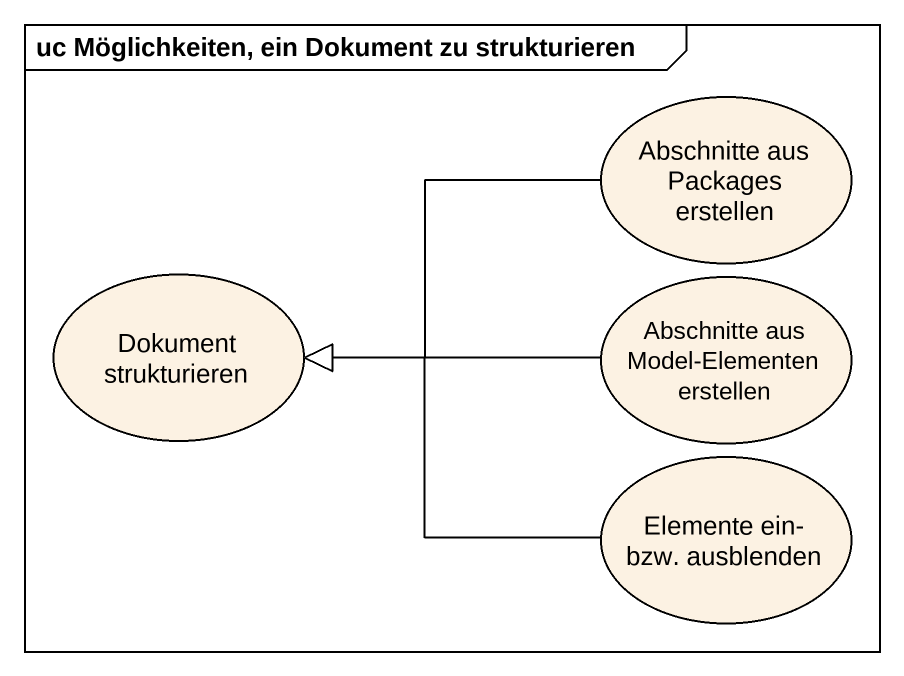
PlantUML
@startuml
mainframe uc Möglichkeiten, ein Dokument zu strukturieren
usecase "Abschnitte aus Packages erstellen" as Abschnitte_aus_Packages
usecase "Dokument strukturieren" as Dokument_strukturieren
usecase "Abschnitte aus Model-Elementen erstellen" as Abschnitte_aus_Model
usecase "Elemente ein- bzw. ausblenden" as Elemente_ein_bzw_ausblenden
Abschnitte_aus_Packages -left-|> Dokument_strukturieren
Abschnitte_aus_Model -left-|> Dokument_strukturieren
Elemente_ein_bzw_ausblenden -left-|> Dokument_strukturieren
@enduml
